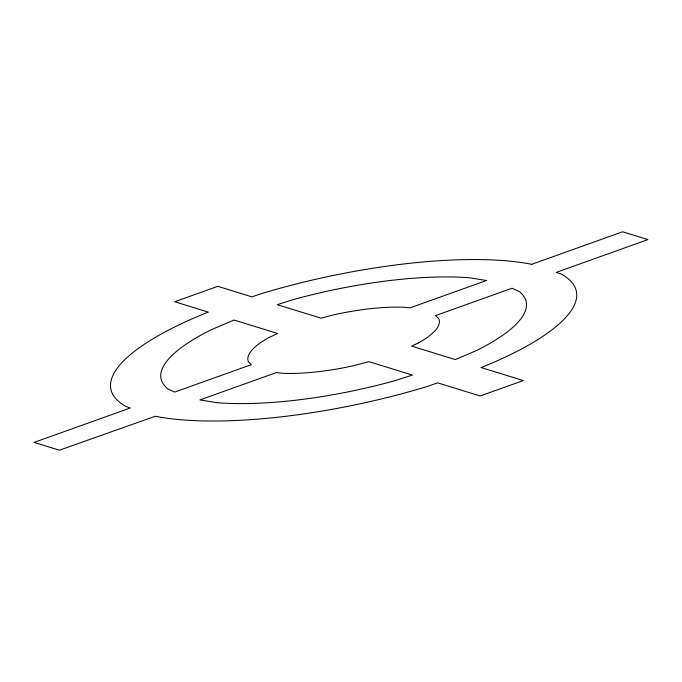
<?xml version="1.0" encoding="UTF-8"?>
<svg xmlns="http://www.w3.org/2000/svg" width="682" height="682" viewBox="0 0 682 682"><rect width="100%" height="100%" fill="white"/><g stroke="black" fill="none" stroke-linecap="round" stroke-linejoin="round"><path stroke-width="1.02" d="M531.772 264.292L622.598 231.795L647.9 239.595L556.273 272.391L561.081 273.985A237.703 65.523 -11.9 0 1 481.185 367.572M481.168 367.564L523.282 380.556L480.188 395.978L437.631 382.849L427.563 386.379A237.83 65.557 -11.9 0 1 155.283 416.242L59.402 450.205L34.1 442.405L130.339 407.964L126.144 406.566A237.83 65.557 -11.9 0 1 206.237 312.902L208.402 312.143L174.711 301.751L217.805 286.329L251.973 296.875L259.663 294.172A237.703 65.523 -11.9 0 1 531.832 264.326M277.608 333.489L268.768 337.65A97.739 26.939 -11.9 0 0 248.41 361.81L251.351 364.648L174.686 392.09L168.122 389.098A186.587 51.431 -11.9 0 1 211.292 329.738L234.054 320.054L277.608 333.489M418.458 342.91L411.63 346.115L455.303 359.585L475.934 350.821A186.587 51.431 -11.9 0 0 519.104 291.453L512.02 288.23L435.551 315.596L438.816 318.75A97.739 26.939 -11.9 0 1 418.458 342.91M486.471 280.507L409.976 307.88L403.403 307.198A97.739 26.939 -11.9 0 0 332.969 315.024L321.06 318.179L277.293 304.683L292.143 299.918A186.587 51.431 -11.9 0 1 469.864 277.813L486.471 280.507M276.338 372.577L199.937 399.916L217.37 402.738A186.587 51.431 -11.9 0 0 395.083 380.641L412.422 375.074L368.894 361.648L354.256 365.526A97.739 26.939 -11.9 0 1 283.823 373.352L276.338 372.577"/></g></svg>
